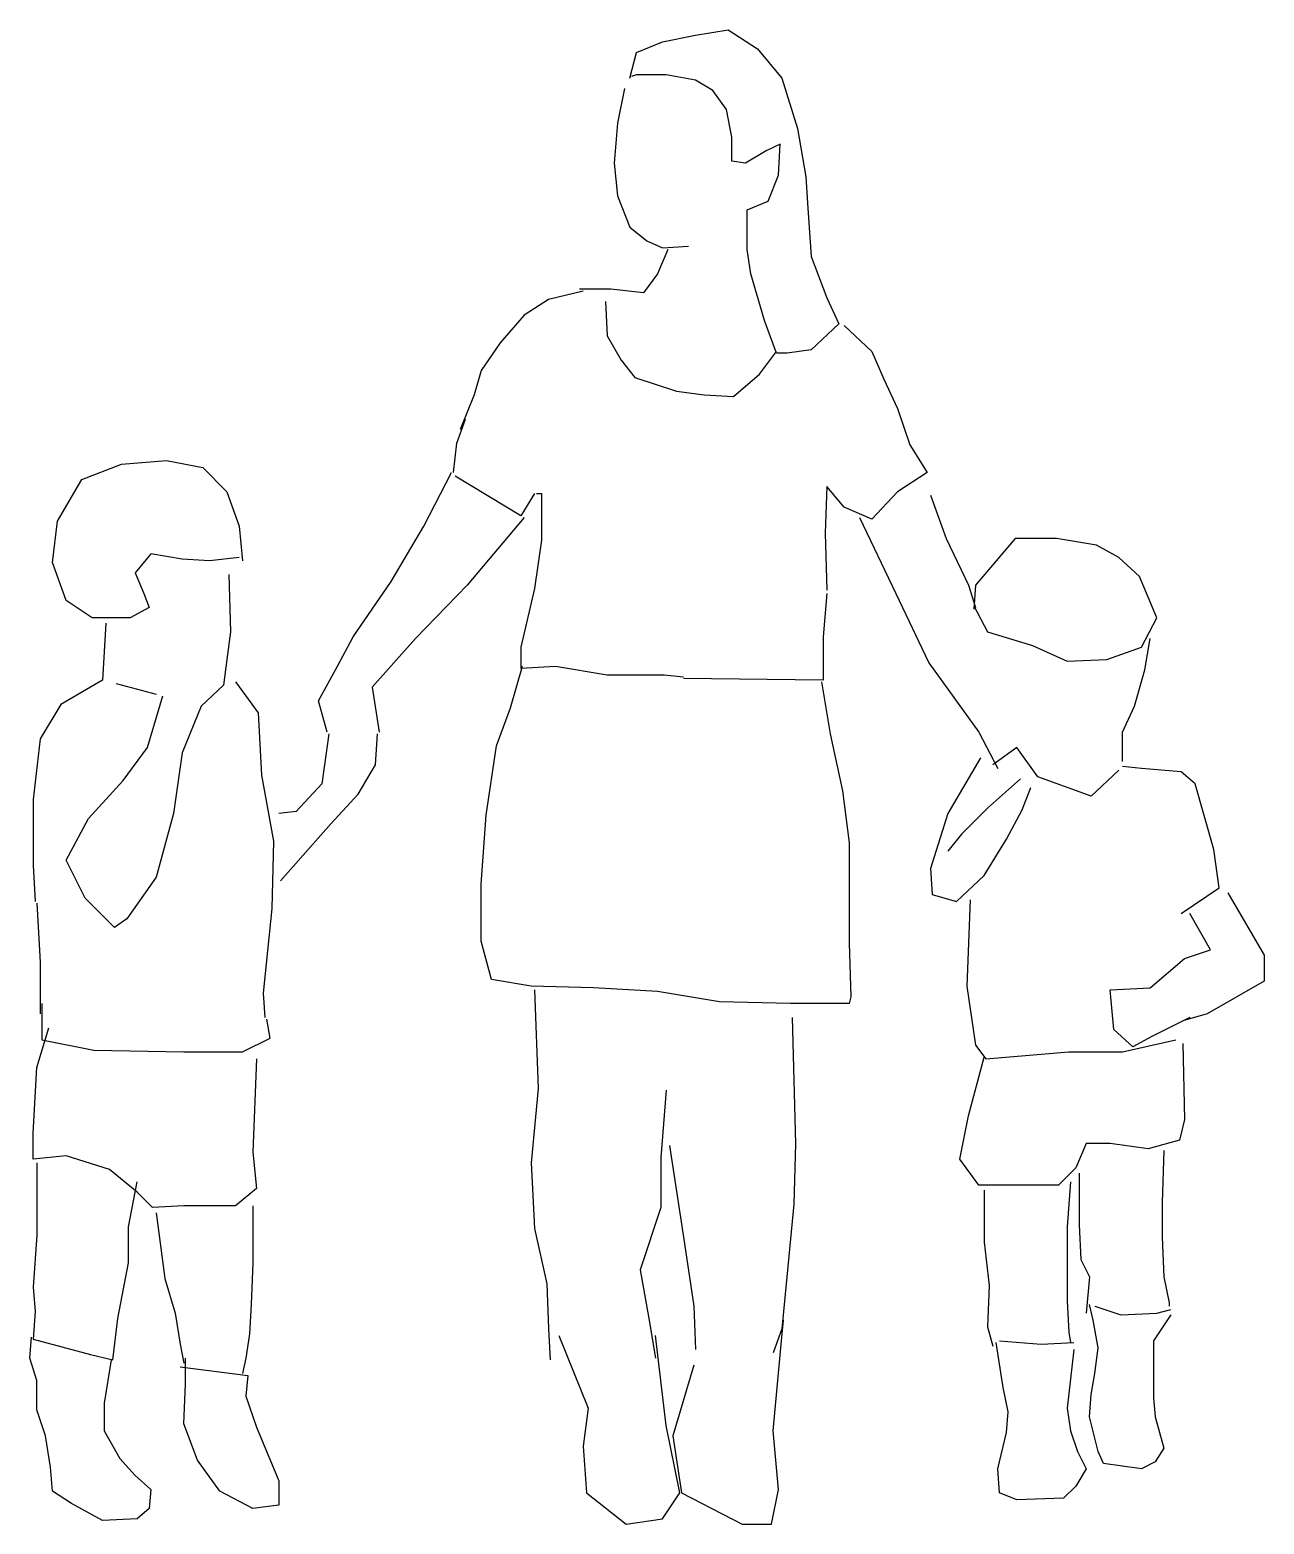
# Model space of a CAD drawing. Extents: x 57930 to 59250, y 21142 to 22739.
import ezdxf

# ---------------------------------------------------------------- set-up
doc = ezdxf.new("R2010")
doc.units = 0
doc.header["$LTSCALE"] = 1270
doc.header["$MEASUREMENT"] = 0
doc.layers.get('0').update_dxf_attribs({"linetype": 'CONTINUOUS'})

msp = doc.modelspace()

# ---------------------------------------------------------------- linework, layer by layer
at = {"linetype": 'CONTINUOUS'}
for p, q in [((58606.3, 22726.4), (58641.4, 22733.8)), ((58641.4, 22733.8), (58676.5, 22739.3)), ((58676.5, 22739.3), (58708, 22719)), ((58578.5, 22715.3), (58606.3, 22726.4)), ((58708, 22719), (58733.9, 22687.6)), ((58571.1, 22687.6), (58578.5, 22715.3)), ((58578.5, 22691.3), (58573, 22689.4)), ((58610, 22691.3), (58578.5, 22691.3)), ((58641.4, 22685.7), (58610, 22691.3)), ((58659.9, 22674.6), (58641.4, 22685.7)), ((58733.9, 22687.6), (58750.5, 22633.9)), ((58565.6, 22676.5), (58558.2, 22639.5)), ((58674.7, 22654.3), (58659.9, 22674.6)), ((58680.2, 22624.7), (58674.7, 22654.3)), ((58558.2, 22639.5), (58554.5, 22597)), ((58680.2, 22598.8), (58680.2, 22624.7)), ((58750.5, 22633.9), (58759.7, 22582.2)), ((58717.2, 22609.9), (58695, 22597)), ((58732, 22617.3), (58717.2, 22609.9)), ((58730.2, 22584), (58732, 22617.3)), ((58554.5, 22597), (58558.2, 22561.8)), ((58695, 22597), (58680.2, 22598.8)), ((58719.1, 22556.3), (58730.2, 22584)), ((58759.7, 22582.2), (58761.6, 22548.9)), ((58558.2, 22561.8), (58571.1, 22528.5)), ((58696.9, 22547), (58719.1, 22556.3)), ((58696.9, 22504.5), (58696.9, 22547)), ((58761.6, 22548.9), (58765.3, 22497.1)), ((58571.1, 22528.5), (58589.6, 22513.8)), ((58589.6, 22513.8), (58606.3, 22506.4)), ((58611.8, 22504.5), (58600.7, 22478.6)), ((58606.3, 22506.4), (58634, 22508.2)), ((58700.6, 22478.6), (58696.9, 22504.5)), ((58765.3, 22497.1), (58781.9, 22452.7)), ((58600.7, 22478.6), (58585.9, 22458.3)), ((58715.4, 22428.7), (58700.6, 22478.6)), ((58550.8, 22462), (58517.5, 22462)), ((58585.9, 22458.3), (58550.8, 22462)), ((58484.2, 22450.9), (58458.4, 22434.2)), ((58521.2, 22460.1), (58484.2, 22450.9)), ((58545.3, 22449), (58547.1, 22412.1)), ((58781.9, 22452.7), (58794.9, 22425)), ((58458.4, 22434.2), (58432.5, 22404.7)), ((58728.3, 22393.6), (58715.4, 22428.7)), ((58794.9, 22425), (58765.3, 22397.3)), ((58800.4, 22423.2), (58830, 22395.4)), ((58432.5, 22404.7), (58412.1, 22375.1)), ((58547.1, 22412.1), (58561.9, 22386.2)), ((58561.9, 22386.2), (58576.7, 22367.7)), ((58709.8, 22371.4), (58728.3, 22395.4)), ((58739.4, 22393.6), (58728.3, 22393.6)), ((58765.3, 22397.3), (58739.4, 22393.6)), ((58830, 22395.4), (58842.9, 22365.8)), ((58412.1, 22375.1), (58404.7, 22349.2)), ((58576.7, 22367.7), (58621.1, 22352.9)), ((58682.1, 22347.3), (58709.8, 22371.4)), ((58842.9, 22365.8), (58857.7, 22334.4)), ((58621.1, 22352.9), (58650.7, 22349.2)), ((58404.7, 22349.2), (58389.9, 22312.2)), ((58650.7, 22349.2), (58682.1, 22347.3)), ((58857.7, 22334.4), (58870.7, 22295.6)), ((58386.2, 22297.4), (58395.5, 22323.3)), ((58382.5, 22266), (58386.2, 22297.4)), ((58870.7, 22295.6), (58889.2, 22266)), ((57985, 22258.6), (58027.5, 22275.2)), ((58027.5, 22275.2), (58075.6, 22278.9)), ((58075.6, 22278.9), (58114.4, 22271.5)), ((58114.4, 22271.5), (58140.3, 22245.6)), ((57959.1, 22214.2), (57985, 22258.6)), ((58351.1, 22208.7), (58380.7, 22266)), ((58454.7, 22219.8), (58384.4, 22262.3)), ((58889.2, 22266), (58857.7, 22245.6)), ((58140.3, 22245.6), (58153.3, 22208.7)), ((58469.4, 22243.8), (58454.7, 22219.8)), ((58471.3, 22243.8), (58476.8, 22243.8)), ((58476.8, 22243.8), (58476.8, 22193.9)), ((58781.9, 22251.2), (58780.1, 22201.3)), ((58800.4, 22229), (58781.9, 22251.2)), ((58857.7, 22245.6), (58830, 22216.1)), ((58892.9, 22241.9), (58909.5, 22195.7)), ((58830, 22216.1), (58800.4, 22229)), ((57953.6, 22169.8), (57959.1, 22214.2)), ((58153.3, 22208.7), (58157, 22171.7)), ((58316, 22149.5), (58351.1, 22208.7)), ((58458.4, 22217.9), (58397.3, 22145.8)), ((58817.1, 22217.9), (58855.9, 22136.6)), ((58476.8, 22193.9), (58469.4, 22142.1)), ((58780.1, 22201.3), (58781.9, 22140.3)), ((58909.5, 22195.7), (58933.5, 22145.8)), ((58983.5, 22195.7), (58963.1, 22171.7)), ((59027.8, 22195.7), (58983.5, 22195.7)), ((59070.4, 22188.3), (59027.8, 22195.7)), ((58059, 22179.1), (58042.3, 22158.7)), ((58092.3, 22173.5), (58059, 22179.1)), ((58153.3, 22175.4), (58121.8, 22171.7)), ((59094.4, 22175.4), (59070.4, 22188.3)), ((59116.6, 22155), (59094.4, 22175.4)), ((57968.4, 22129.2), (57953.6, 22169.8)), ((58042.3, 22158.7), (58051.6, 22136.6)), ((58121.8, 22171.7), (58092.3, 22173.5)), ((58963.1, 22171.7), (58940.9, 22145.8)), ((58142.2, 22156.9), (58144, 22095.9)), ((58275.3, 22090.3), (58316, 22149.5)), ((58397.3, 22145.8), (58341.9, 22088.5)), ((58469.4, 22142.1), (58454.7, 22079.2)), ((58933.5, 22145.8), (58940.9, 22121.8)), ((58940.9, 22145.8), (58939.1, 22119.9)), ((59135.1, 22110.7), (59116.6, 22155)), ((57996.1, 22110.7), (57968.4, 22129.2)), ((58051.6, 22136.6), (58057.1, 22121.8)), ((58781.9, 22136.6), (58778.2, 22090.3)), ((58855.9, 22136.6), (58891, 22062.6)), ((58036.8, 22110.7), (57996.1, 22110.7)), ((58057.1, 22121.8), (58036.8, 22110.7)), ((58939.1, 22123.6), (58953.9, 22095.9)), ((59118.4, 22079.2), (59135.1, 22110.7)), ((58010.9, 22105.1), (58007.2, 22044.1)), ((58144, 22095.9), (58140.3, 22066.3)), ((58953.9, 22095.9), (59002, 22081.1)), ((58258.7, 22058.9), (58275.3, 22090.3)), ((58341.9, 22088.5), (58295.6, 22036.7)), ((58454.7, 22079.2), (58454.7, 22057)), ((58778.2, 22090.3), (58778.2, 22044.1)), ((59002, 22081.1), (59038.9, 22064.4)), ((59081.5, 22066.3), (59118.4, 22079.2)), ((59122.1, 22055.2), (59127.7, 22088.5)), ((58140.3, 22066.3), (58136.6, 22038.6)), ((58891, 22062.6), (58944.6, 21988.6)), ((59038.9, 22064.4), (59081.5, 22066.3)), ((58238.3, 22021.9), (58258.7, 22058.9)), ((58443.6, 22014.5), (58456.5, 22058.9)), ((58454.7, 22057), (58491.6, 22058.9)), ((58491.6, 22058.9), (58547.1, 22049.7)), ((58547.1, 22049.7), (58608.1, 22049.7)), ((58608.1, 22049.7), (58628.5, 22047.8)), ((59111.1, 22016.4), (59122.1, 22055.2)), ((58007.2, 22044.1), (57962.8, 22018.2)), ((58022, 22040.4), (58064.5, 22029.3)), ((58136.6, 22038.6), (58112.6, 22016.4)), ((58149.6, 22042.3), (58173.6, 22009)), ((58295.6, 22036.7), (58303, 21988.6)), ((58778.2, 22044.1), (58628.5, 22046)), ((58776.4, 22042.3), (58785.6, 21986.8)), ((57962.8, 22018.2), (57940.6, 21981.2)), ((58055.3, 21972), (58071.9, 22027.5)), ((58112.6, 22016.4), (58092.3, 21966.4)), ((58247.6, 21988.6), (58238.3, 22021.9)), ((58428.8, 21973.8), (58443.6, 22014.5)), ((59098.1, 21988.6), (59111.1, 22016.4)), ((58173.6, 22009), (58177.3, 21942.4)), ((58249.4, 21986.8), (58242, 21933.2)), ((58299.3, 21953.5), (58301.2, 21986.8)), ((58785.6, 21986.8), (58798.6, 21925.8)), ((58944.6, 21988.6), (58965, 21949.8)), ((59098.1, 21957.2), (59098.1, 21988.6)), ((57940.6, 21981.2), (57933.2, 21916.5)), ((58029.4, 21936.9), (58055.3, 21972)), ((58092.3, 21966.4), (58083, 21901.7)), ((58417.7, 21899.9), (58428.8, 21973.8)), ((58985.3, 21972), (58959.4, 21953.5)), ((59007.5, 21940.6), (58985.3, 21972)), ((58280.8, 21922.1), (58299.3, 21953.5)), ((58946.5, 21960.9), (58911.4, 21901.7)), ((59118.4, 21949.8), (59098.1, 21951.7)), ((57992.4, 21896.2), (58029.4, 21936.9)), ((58177.3, 21942.4), (58190.2, 21872.1)), ((58989, 21938.7), (58953.9, 21907.3)), ((59064.8, 21920.2), (59007.5, 21940.6)), ((59094.4, 21948), (59064.8, 21920.2)), ((59161, 21946.1), (59118.4, 21949.8)), ((59175.8, 21933.2), (59161, 21946.1)), ((58242, 21933.2), (58214.3, 21903.6)), ((58251.3, 21890.6), (58280.8, 21922.1)), ((58798.6, 21925.8), (58806, 21870.3)), ((58990.9, 21905.4), (59000.1, 21929.5)), ((59196.1, 21862.9), (59175.8, 21933.2)), ((57933.2, 21916.5), (57933.2, 21846.3)), ((58214.3, 21903.6), (58195.8, 21901.7)), ((58953.9, 21907.3), (58926.2, 21879.5)), ((58974.2, 21874), (58990.9, 21905.4)), ((57968.4, 21851.8), (57992.4, 21896.2)), ((58083, 21901.7), (58064.5, 21833.3)), ((58197.6, 21829.6), (58251.3, 21890.6)), ((58412.1, 21825.9), (58417.7, 21899.9)), ((58911.4, 21901.7), (58892.9, 21842.6)), ((58190.2, 21872.1), (58188.4, 21800)), ((58806, 21870.3), (58806, 21813)), ((58926.2, 21879.5), (58911.4, 21861.1)), ((58950.2, 21835.2), (58974.2, 21874)), ((59201.7, 21822.2), (59196.1, 21862.9)), ((57933.2, 21846.3), (57935.1, 21807.4)), ((57988.7, 21811.1), (57968.4, 21851.8)), ((58892.9, 21842.6), (58894.7, 21814.8)), ((58064.5, 21833.3), (58033.1, 21788.9)), ((58412.1, 21764.9), (58412.1, 21825.9)), ((58920.6, 21807.4), (58950.2, 21835.2)), ((58020.1, 21779.7), (57988.7, 21811.1)), ((58806, 21813), (58806, 21763.1)), ((58894.7, 21814.8), (58920.6, 21807.4)), ((58935.4, 21809.3), (58931.7, 21716.8)), ((59161, 21794.5), (59201.7, 21822.2)), ((59210.9, 21816.7), (59249.7, 21750.1)), ((57936.9, 21805.6), (57940.6, 21742.7)), ((58188.4, 21800), (58179.2, 21709.4)), ((59192.4, 21755.7), (59170.2, 21794.5)), ((58033.1, 21788.9), (58020.1, 21779.7)), ((58423.2, 21724.2), (58412.1, 21764.9)), ((58806, 21763.1), (58807.8, 21705.7)), ((57940.6, 21742.7), (57940.6, 21687.2)), ((59127.7, 21715), (59164.7, 21746.4)), ((59164.7, 21746.4), (59192.4, 21755.7)), ((59249.7, 21750.1), (59249.7, 21722.4)), ((58465.8, 21716.8), (58423.2, 21724.2)), ((58532.3, 21715), (58465.8, 21716.8)), ((58469.4, 21713.1), (58473.1, 21607.7)), ((58600.7, 21711.3), (58532.3, 21715)), ((58667.3, 21700.2), (58600.7, 21711.3)), ((58931.7, 21716.8), (58940.9, 21654)), ((59085.2, 21713.1), (59127.7, 21715)), ((59088.9, 21670.6), (59085.2, 21713.1)), ((59249.7, 21722.4), (59188.7, 21687.2)), ((57942.5, 21698.3), (57942.5, 21659.5)), ((58179.2, 21709.4), (58181, 21683.6)), ((58743.1, 21698.3), (58667.3, 21700.2)), ((58806, 21698.3), (58743.1, 21698.3)), ((58807.8, 21705.7), (58806, 21698.3)), ((58186.6, 21661.4), (58182.9, 21681.7)), ((58744.9, 21683.6), (58748.6, 21548.6)), ((59170.2, 21683.6), (59129.5, 21663.2)), ((59188.7, 21687.2), (59162.8, 21679.9)), ((57936.9, 21629.9), (57949.9, 21672.5)), ((59109.2, 21652.1), (59088.9, 21670.6)), ((59129.5, 21663.2), (59109.2, 21652.1)), ((57942.5, 21659.5), (57998, 21648.4)), ((57998, 21648.4), (58094.1, 21646.6)), ((58157, 21646.6), (58186.6, 21661.4)), ((58940.9, 21654), (58952, 21639.2)), ((59098.1, 21646.6), (59155.4, 21659.5)), ((59162.8, 21655.8), (59164.7, 21574.5)), ((58094.1, 21646.6), (58157, 21646.6)), ((58171.8, 21639.2), (58168.1, 21539.3)), ((58933.5, 21578.2), (58950.2, 21641)), ((58952, 21639.2), (59040.8, 21646.6)), ((59040.8, 21646.6), (59098.1, 21646.6)), ((57933.2, 21559.7), (57936.9, 21629.9)), ((58473.1, 21607.7), (58465.8, 21528.2)), ((58610, 21605.9), (58604.4, 21533.8)), ((58924.3, 21531.9), (58933.5, 21578.2)), ((59164.7, 21574.5), (59159.1, 21552.3)), ((57933.2, 21531.9), (57933.2, 21559.7)), ((59159.1, 21552.3), (59125.8, 21543)), ((57968.4, 21535.6), (57933.2, 21531.9)), ((58014.6, 21520.8), (57968.4, 21535.6)), ((58168.1, 21539.3), (58171.8, 21500.5)), ((58613.7, 21546.7), (58628.5, 21448.7)), ((58748.6, 21548.6), (58746.8, 21483.9)), ((59059.3, 21548.6), (59048.2, 21522.7)), ((59085.2, 21548.6), (59059.3, 21548.6)), ((59125.8, 21543), (59085.2, 21548.6)), ((59142.5, 21541.2), (59140.6, 21485.7)), ((57936.9, 21528.2), (57936.9, 21450.6)), ((58044.2, 21496.8), (58014.6, 21520.8)), ((58465.8, 21528.2), (58469.4, 21458)), ((58604.4, 21533.8), (58604.4, 21480.2)), ((58944.6, 21504.2), (58924.3, 21531.9)), ((59048.2, 21522.7), (59029.7, 21504.2)), ((58034.9, 21459.8), (58044.2, 21507.9)), ((58985.3, 21504.2), (58944.6, 21504.2)), ((59029.7, 21504.2), (58985.3, 21504.2)), ((59042.6, 21507.9), (59038.9, 21459.8)), ((59051.9, 21517.1), (59051.9, 21461.7)), ((58060.8, 21480.2), (58044.2, 21496.8)), ((58171.8, 21500.5), (58149.6, 21482)), ((58950.2, 21498.7), (58950.2, 21443.2)), ((58094.1, 21482), (58060.8, 21480.2)), ((58064.5, 21474.6), (58073.8, 21404.4)), ((58149.6, 21482), (58094.1, 21482)), ((58168.1, 21482), (58168.1, 21421)), ((58604.4, 21480.2), (58582.2, 21413.6)), ((58746.8, 21483.9), (58733.9, 21350.7)), ((59140.6, 21485.7), (59140.6, 21448.7)), ((58034.9, 21421), (58034.9, 21459.8)), ((58469.4, 21458), (58482.4, 21398.8)), ((59038.9, 21459.8), (59038.9, 21419.1)), ((59051.9, 21461.7), (59053.7, 21424.7)), ((57936.9, 21450.6), (57933.2, 21395.1)), ((58628.5, 21448.7), (58639.6, 21374.8)), ((58950.2, 21443.2), (58955.7, 21397)), ((59140.6, 21448.7), (59142.5, 21406.2)), ((59053.7, 21424.7), (59063, 21406.2)), ((58023.8, 21361.8), (58034.9, 21421)), ((58168.1, 21421), (58166.2, 21376.6)), ((58582.2, 21413.6), (58591.5, 21361.8)), ((59038.9, 21419.1), (59038.9, 21380.3)), ((57933.2, 21395.1), (57935.1, 21369.2)), ((58073.8, 21404.4), (58084.9, 21367.4)), ((58482.4, 21398.8), (58484.2, 21350.7)), ((58955.7, 21397), (58953.9, 21352.6)), ((59063, 21406.2), (59059.3, 21367.4)), ((59142.5, 21406.2), (59148, 21378.5)), ((58166.2, 21376.6), (58164.4, 21345.2)), ((59038.9, 21380.3), (59040.8, 21347)), ((59066.7, 21360), (59063, 21376.6)), ((59148, 21378.5), (59148, 21374.8)), ((57935.1, 21369.2), (57933.2, 21339.6)), ((58018.3, 21317.4), (58023.8, 21361.8)), ((58084.9, 21367.4), (58090.4, 21334.1)), ((58591.5, 21361.8), (58598.9, 21319.3)), ((58639.6, 21374.8), (58641.4, 21328.5)), ((58733.9, 21341.5), (58735.7, 21360)), ((59072.2, 21330.4), (59066.7, 21360)), ((59068.5, 21374.8), (59096.3, 21365.5)), ((59096.3, 21365.5), (59135.1, 21367.4)), ((59149.9, 21365.5), (59131.4, 21337.8)), ((59135.1, 21367.4), (59149.9, 21371.1)), ((58164.4, 21345.2), (58160.7, 21319.3)), ((58484.2, 21350.7), (58486.1, 21317.4)), ((58495.3, 21343.3), (58526.8, 21265.7)), ((58610, 21247.2), (58598.9, 21343.3)), ((58733.9, 21350.7), (58724.6, 21324.8)), ((58953.9, 21352.6), (58959.4, 21332.2)), ((59040.8, 21347), (59042.6, 21335.9)), ((57929.5, 21319.3), (57931.4, 21341.5)), ((57933.2, 21339.6), (57994.3, 21323)), ((58090.4, 21334.1), (58094.1, 21313.7)), ((58724.6, 21241.6), (58733.9, 21341.5)), ((58970.5, 21287.9), (58963.1, 21335.9)), ((58966.8, 21337.8), (59011.2, 21334.1)), ((59011.2, 21334.1), (59046.3, 21335.9)), ((59046.3, 21328.5), (59038.9, 21265.7)), ((59068.5, 21302.7), (59072.2, 21330.4)), ((59131.4, 21337.8), (59131.4, 21302.7)), ((57936.9, 21295.3), (57929.5, 21319.3)), ((57994.3, 21323), (58018.3, 21317.4)), ((58016.4, 21317.4), (58009, 21271.2)), ((58095.9, 21291.6), (58095.9, 21319.3)), ((58160.7, 21319.3), (58157, 21302.7)), ((58639.6, 21311.9), (58617.4, 21236.1)), ((57936.9, 21263.8), (57936.9, 21295.3)), ((58090.4, 21310.1), (58162.5, 21300.8)), ((58162.5, 21300.8), (58160.7, 21278.6)), ((59064.8, 21280.5), (59068.5, 21302.7)), ((59131.4, 21302.7), (59131.4, 21276.8)), ((58094.1, 21249), (58095.9, 21291.6)), ((58976.1, 21262), (58970.5, 21287.9)), ((59063, 21256.4), (59064.8, 21280.5)), ((57946.2, 21236.1), (57936.9, 21263.8)), ((58009, 21271.2), (58009, 21241.6)), ((58160.7, 21278.6), (58171.8, 21245.3)), ((58526.8, 21265.7), (58521.2, 21225)), ((59038.9, 21265.7), (59042.6, 21241.6)), ((59131.4, 21276.8), (59133.2, 21256.4)), ((58108.9, 21210.2), (58094.1, 21249)), ((58974.2, 21239.8), (58976.1, 21262)), ((59072.2, 21219.5), (59063, 21256.4)), ((59133.2, 21256.4), (59142.5, 21223.1)), ((57951.7, 21202.8), (57946.2, 21236.1)), ((58009, 21241.6), (58025.7, 21212.1)), ((58171.8, 21245.3), (58195.8, 21188)), ((58624.8, 21175.1), (58610, 21247.2)), ((58617.4, 21236.1), (58626.6, 21175.1)), ((58730.2, 21178.8), (58724.6, 21241.6)), ((58965, 21201), (58974.2, 21239.8)), ((59042.6, 21241.6), (59050, 21219.5)), ((58521.2, 21225), (58524.9, 21175.1)), ((59050, 21219.5), (59059.3, 21201)), ((59077.8, 21206.5), (59072.2, 21219.5)), ((59142.5, 21223.1), (59133.2, 21208.4)), ((57953.6, 21176.9), (57951.7, 21202.8)), ((58025.7, 21212.1), (58042.3, 21193.6)), ((58132.9, 21176.9), (58108.9, 21210.2)), ((58966.8, 21175.1), (58965, 21201)), ((59059.3, 21201), (59048.2, 21182.5)), ((59118.4, 21201), (59077.8, 21206.5)), ((59133.2, 21208.4), (59118.4, 21201)), ((58042.3, 21193.6), (58059, 21178.8)), ((58195.8, 21188), (58195.8, 21162.1)), ((57973.9, 21164), (57953.6, 21176.9)), ((58059, 21178.8), (58057.1, 21158.4)), ((58168.1, 21158.4), (58132.9, 21176.9)), ((58524.9, 21175.1), (58567.4, 21141.8)), ((58606.3, 21147.3), (58624.8, 21175.1)), ((58626.6, 21175.1), (58691.3, 21141.8)), ((58722.8, 21141.8), (58730.2, 21178.8)), ((58985.3, 21167.7), (58966.8, 21175.1)), ((59035.2, 21169.5), (58985.3, 21167.7)), ((59048.2, 21182.5), (59035.2, 21169.5)), ((58007.2, 21145.5), (57973.9, 21164)), ((58057.1, 21158.4), (58044.2, 21147.3)), ((58195.8, 21162.1), (58168.1, 21158.4)), ((58044.2, 21147.3), (58007.2, 21145.5)), ((58567.4, 21141.8), (58606.3, 21147.3)), ((58691.3, 21141.8), (58722.8, 21141.8))]:
    msp.add_line(p, q, dxfattribs=at)

doc.saveas('drawing.dxf')
